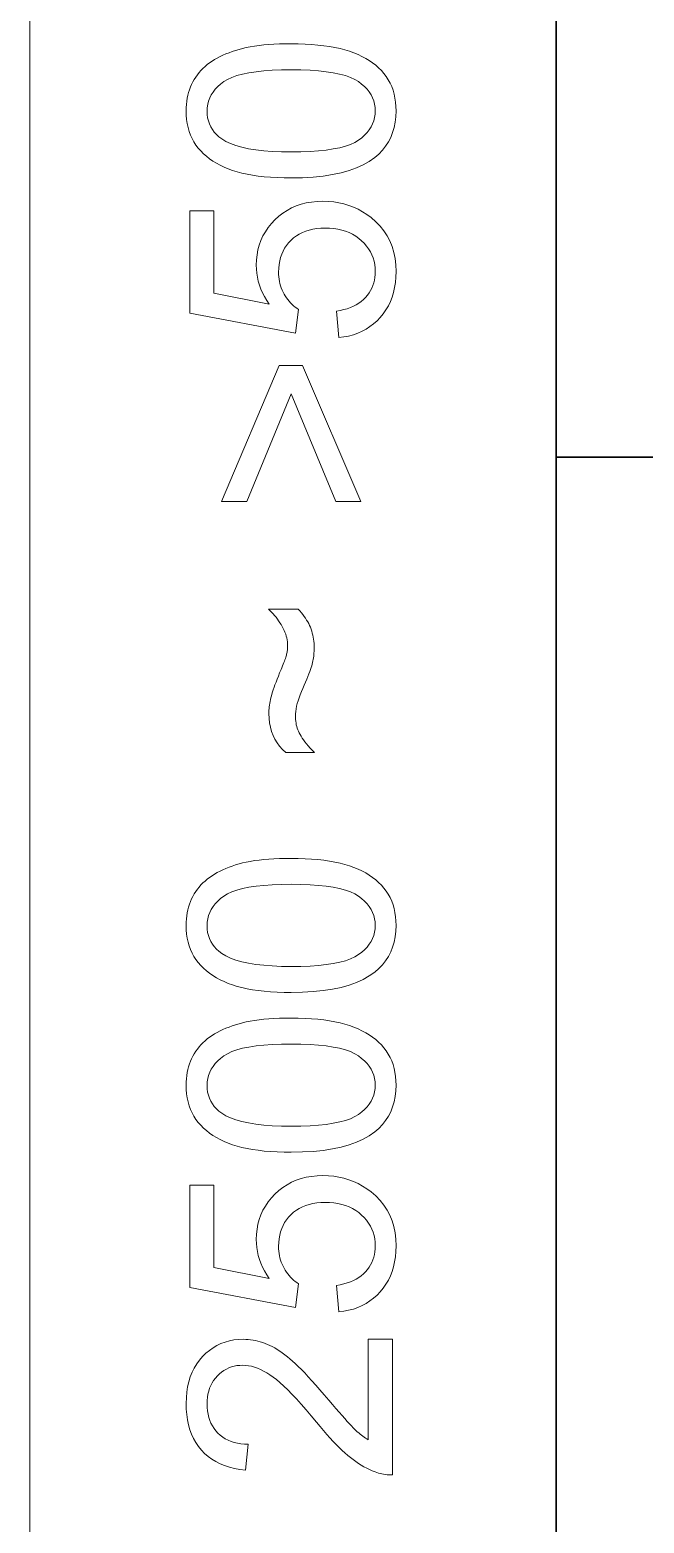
# Model space of a CAD drawing. Extents: x 23 to 417, y 3 to 294.
# Drawn here: x 228.2 to 231.19, y 12.05 to 19.32 of the extents above; entities that cross this region are included whole.
import ezdxf

# ---------------------------------------------------------------- set-up
doc = ezdxf.new("R2010")
doc.units = 0

msp = doc.modelspace()

# ---------------------------------------------------------------- linework, layer by layer
at = {"color": 7, "lineweight": 13}
for p, q in [((228.2024, 10.22), (228.2024, 50.22)), ((230.7631, 10.22), (230.7631, 50.22))]:
    msp.add_line(p, q, dxfattribs=at)
at = {"color": 7, "lineweight": 35}
for p, q in [((230.7625, 10.2375), (230.7625, 50.2375)), ((230.7625, 17.2375), (250.7625, 17.2375))]:
    msp.add_line(p, q, dxfattribs=at)
at = {"color": 7, "lineweight": 13}
for points in [[(229.4739, 18.5951), (229.4391, 18.5955), (229.4057, 18.5966), (229.3737, 18.5984), (229.3431, 18.601), (229.3138, 18.6043), (229.286, 18.6083), (229.2595, 18.613), (229.2344, 18.6185), (229.2107, 18.6247), (229.1884, 18.6316), (229.1673, 18.6393), (229.1472, 18.6477), (229.128, 18.6567), (229.1098, 18.6665), (229.0927, 18.677), (229.0765, 18.6882), (229.0613, 18.7001), (229.0471, 18.7127), (229.0339, 18.7261), (229.0216, 18.7401), (229.0105, 18.7549), (229.0005, 18.7704), (228.9917, 18.7866), (228.9841, 18.8036), (228.9776, 18.8214), (228.9724, 18.8398), (228.9683, 18.8591), (228.9653, 18.879), (228.9636, 18.8997), (228.963, 18.9212), (228.9633, 18.9371), (228.9643, 18.9526), (228.9659, 18.9677), (228.9682, 18.9824), (228.9711, 18.9968), (228.9746, 19.0107), (228.9789, 19.0242), (228.9837, 19.0373), (228.9892, 19.0501), (228.9954, 19.0624), (229.0022, 19.0743), (229.0095, 19.0858), (229.0174, 19.0969), (229.0259, 19.1076), (229.0349, 19.1178), (229.0446, 19.1276), (229.0548, 19.137), (229.0656, 19.146), (229.0769, 19.1546), (229.0888, 19.1627), (229.1013, 19.1704), (229.1143, 19.1778), (229.1279, 19.1849), (229.1419, 19.1916), (229.1565, 19.198), (229.1717, 19.204), (229.1873, 19.2097), (229.2035, 19.2151), (229.2203, 19.2201), (229.2375, 19.2248), (229.2557, 19.229), (229.275, 19.2329), (229.2956, 19.2362), (229.3174, 19.2392), (229.3405, 19.2416), (229.3647, 19.2437), (229.3902, 19.2452), (229.4169, 19.2464), (229.4448, 19.247), (229.4739, 19.2473), (229.5084, 19.2469), (229.5416, 19.2458), (229.5734, 19.244), (229.6038, 19.2415), (229.6329, 19.2382), (229.6606, 19.2342), (229.687, 19.2295), (229.712, 19.2241), (229.7357, 19.218), (229.758, 19.2111), (229.7791, 19.2035), (229.7993, 19.1952), (229.8185, 19.1862), (229.8366, 19.1765), (229.8538, 19.166), (229.8701, 19.1548), (229.8853, 19.1429), (229.8996, 19.1303), (229.9128, 19.117), (229.9251, 19.103), (229.9363, 19.0882), (229.9464, 19.0727), (229.9552, 19.0564), (229.9629, 19.0394), (229.9694, 19.0216), (229.9747, 19.003), (229.9788, 18.9837), (229.9818, 18.9636), (229.9835, 18.9428), (229.9841, 18.9212), (229.9831, 18.8929), (229.98, 18.8658), (229.9748, 18.84), (229.9675, 18.8154), (229.9582, 18.7921), (229.9468, 18.77), (229.9333, 18.7492), (229.9178, 18.7296), (229.9001, 18.7112), (229.8804, 18.6941), (229.8539, 18.6753), (229.8242, 18.6584), (229.7914, 18.6436), (229.7555, 18.6308), (229.7164, 18.6199), (229.6742, 18.611), (229.6288, 18.604), (229.5803, 18.5991), (229.5287, 18.5961)], [(229.4739, 18.7213), (229.5215, 18.7219), (229.5658, 18.7236), (229.6068, 18.7265), (229.6445, 18.7306), (229.679, 18.7358), (229.7101, 18.7421), (229.7379, 18.7496), (229.7625, 18.7582), (229.7837, 18.768), (229.8017, 18.779), (229.8171, 18.7908), (229.831, 18.8031), (229.8432, 18.816), (229.8538, 18.8294), (229.8628, 18.8434), (229.8701, 18.8578), (229.8758, 18.8729), (229.8799, 18.8885), (229.8824, 18.9046), (229.8832, 18.9212), (229.8824, 18.9379), (229.8799, 18.954), (229.8758, 18.9695), (229.8701, 18.9846), (229.8627, 18.9991), (229.8537, 19.013), (229.8431, 19.0264), (229.8308, 19.0393), (229.8169, 19.0516), (229.8013, 19.0634), (229.7833, 19.0744), (229.762, 19.0842), (229.7375, 19.0928), (229.7096, 19.1003), (229.6785, 19.1067), (229.6441, 19.1118), (229.6065, 19.1159), (229.5656, 19.1188), (229.5214, 19.1205), (229.4739, 19.1211), (229.4262, 19.1205), (229.3817, 19.1188), (229.3407, 19.1159), (229.3029, 19.1118), (229.2684, 19.1067), (229.2372, 19.1003), (229.2094, 19.0928), (229.1849, 19.0842), (229.1637, 19.0744), (229.1458, 19.0634), (229.1304, 19.0516), (229.1166, 19.0392), (229.1044, 19.0263), (229.0938, 19.0128), (229.0849, 18.9987), (229.0776, 18.9841), (229.0719, 18.9689), (229.0679, 18.9531), (229.0654, 18.9367), (229.0646, 18.9198), (229.0653, 18.9033), (229.0675, 18.8874), (229.0711, 18.8722), (229.0761, 18.8576), (229.0825, 18.8438), (229.0904, 18.8306), (229.0997, 18.8181), (229.1105, 18.8063), (229.1226, 18.7952), (229.1362, 18.7848), (229.1561, 18.7727), (229.179, 18.7619), (229.205, 18.7524), (229.2341, 18.7442), (229.2664, 18.7372), (229.3017, 18.7315), (229.3401, 18.7271), (229.3816, 18.7239), (229.4262, 18.722)], [(229.7051, 17.8182), (229.6942, 17.9471), (229.7126, 17.9504), (229.73, 17.9544), (229.7465, 17.9591), (229.7621, 17.9646), (229.7767, 17.9709), (229.7904, 17.9779), (229.8031, 17.9857), (229.8149, 17.9943), (229.8258, 18.0036), (229.8358, 18.0136), (229.8448, 18.0243), (229.8528, 18.0354), (229.8599, 18.0469), (229.8661, 18.0588), (229.8713, 18.0712), (229.8756, 18.084), (229.8789, 18.0972), (229.8813, 18.1109), (229.8827, 18.125), (229.8832, 18.1395), (229.8825, 18.1569), (229.8805, 18.1739), (229.8772, 18.1902), (229.8725, 18.2061), (229.8665, 18.2213), (229.8591, 18.2361), (229.8504, 18.2503), (229.8404, 18.2639), (229.829, 18.277), (229.8163, 18.2896), (229.8025, 18.3012), (229.7878, 18.3117), (229.7723, 18.3209), (229.7559, 18.3288), (229.7386, 18.3356), (229.7204, 18.3411), (229.7013, 18.3454), (229.6814, 18.3485), (229.6606, 18.3503), (229.639, 18.3509), (229.6184, 18.3504), (229.5987, 18.3486), (229.5799, 18.3456), (229.562, 18.3415), (229.545, 18.3362), (229.5289, 18.3297), (229.5136, 18.322), (229.4993, 18.3132), (229.4858, 18.3032), (229.4732, 18.2919), (229.4617, 18.2798), (229.4514, 18.2669), (229.4422, 18.2533), (229.4344, 18.2389), (229.4277, 18.2238), (229.4222, 18.208), (229.418, 18.1915), (229.4149, 18.1742), (229.4131, 18.1562), (229.4125, 18.1374), (229.4128, 18.1257), (229.4136, 18.1142), (229.4149, 18.1029), (229.4168, 18.0918), (229.4192, 18.081), (229.4222, 18.0704), (229.4257, 18.06), (229.4297, 18.0499), (229.4343, 18.04), (229.4394, 18.0303), (229.445, 18.021), (229.4509, 18.0121), (229.4571, 18.0035), (229.4636, 17.9954), (229.4704, 17.9877), (229.4776, 17.9804), (229.485, 17.9735), (229.4928, 17.967), (229.5009, 17.961), (229.5094, 17.9553), (229.4944, 17.84), (228.9807, 17.9369), (228.9807, 18.4342), (229.098, 18.4342), (229.098, 18.0351), (229.3668, 17.9812), (229.3549, 17.9993), (229.3442, 18.0176), (229.3348, 18.0361), (229.3266, 18.0547), (229.3197, 18.0735), (229.3141, 18.0925), (229.3097, 18.1116), (229.3065, 18.131), (229.3047, 18.1505), (229.304, 18.1702), (229.3049, 18.196), (229.3077, 18.2209), (229.3122, 18.2451), (229.3186, 18.2684), (229.3267, 18.2909), (229.3367, 18.3126), (229.3485, 18.3335), (229.3621, 18.3535), (229.3775, 18.3728), (229.3948, 18.3912), (229.4134, 18.4083), (229.4331, 18.4236), (229.4539, 18.4371), (229.4756, 18.4488), (229.4984, 18.4587), (229.5223, 18.4668), (229.5472, 18.4731), (229.5731, 18.4776), (229.6001, 18.4803), (229.6281, 18.4812), (229.6548, 18.4804), (229.6809, 18.4781), (229.7062, 18.4741), (229.7308, 18.4686), (229.7546, 18.4615), (229.7777, 18.4527), (229.8, 18.4425), (229.8217, 18.4306), (229.8426, 18.4171), (229.8627, 18.4021), (229.8858, 18.3822), (229.9064, 18.3608), (229.9246, 18.3381), (229.9404, 18.3139), (229.9538, 18.2884), (229.9647, 18.2614), (229.9732, 18.233), (229.9793, 18.2033), (229.9829, 18.1721), (229.9841, 18.1395), (229.9834, 18.1127), (229.9811, 18.0869), (229.9772, 18.0621), (229.9719, 18.0384), (229.965, 18.0156), (229.9566, 17.9938), (229.9467, 17.9731), (229.9352, 17.9533), (229.9222, 17.9345), (229.9077, 17.9168), (229.892, 17.9003), (229.8752, 17.8852), (229.8574, 17.8717), (229.8386, 17.8596), (229.8189, 17.849), (229.7981, 17.8399), (229.7764, 17.8322), (229.7536, 17.8261), (229.7299, 17.8214)], [(229.5298, 17.6831), (229.8129, 17.0208), (229.6908, 17.0208), (229.4732, 17.5454), (229.2577, 17.0208), (229.1356, 17.0208), (229.4152, 17.6831)], [(229.5871, 15.7998), (229.4473, 15.7998), (229.4317, 15.8147), (229.4178, 15.8305), (229.4055, 15.8472), (229.3949, 15.8648), (229.3859, 15.8833), (229.3785, 15.9028), (229.3728, 15.9231), (229.3687, 15.9443), (229.3663, 15.9664), (229.3654, 15.9894), (229.3656, 15.9976), (229.3659, 16.006), (229.3665, 16.0143), (229.3673, 16.0228), (229.3684, 16.0314), (229.3697, 16.04), (229.3713, 16.0487), (229.3731, 16.0575), (229.3751, 16.0664), (229.3774, 16.0754), (229.38, 16.0848), (229.3831, 16.0949), (229.3867, 16.1058), (229.3907, 16.1175), (229.3952, 16.1299), (229.4002, 16.1431), (229.4056, 16.1571), (229.4115, 16.1718), (229.4179, 16.1873), (229.4248, 16.2036), (229.4286, 16.2128), (229.4321, 16.2215), (229.4354, 16.2297), (229.4384, 16.2375), (229.4411, 16.2448), (229.4436, 16.2516), (229.4458, 16.258), (229.4477, 16.2639), (229.4493, 16.2693), (229.4507, 16.2742), (229.4519, 16.2789), (229.4529, 16.2836), (229.4538, 16.2884), (229.4546, 16.2931), (229.4553, 16.2978), (229.4559, 16.3026), (229.4563, 16.3073), (229.4566, 16.3121), (229.4568, 16.3168), (229.4568, 16.3216), (229.4566, 16.3305), (229.4558, 16.3395), (229.4545, 16.3485), (229.4526, 16.3576), (229.4502, 16.3667), (229.4473, 16.3759), (229.4438, 16.3852), (229.4398, 16.3945), (229.4353, 16.4039), (229.4302, 16.4134), (229.4248, 16.4227), (229.4191, 16.4319), (229.413, 16.4409), (229.4068, 16.4496), (229.4002, 16.4581), (229.3934, 16.4664), (229.3863, 16.4746), (229.3789, 16.4824), (229.3713, 16.4901), (229.3634, 16.4976), (229.508, 16.4976), (229.516, 16.4889), (229.5235, 16.4801), (229.5305, 16.4713), (229.5371, 16.4625), (229.5433, 16.4537), (229.549, 16.4448), (229.5543, 16.436), (229.5591, 16.4271), (229.5634, 16.4182), (229.5673, 16.4093), (229.5708, 16.4002), (229.574, 16.3909), (229.5767, 16.3814), (229.5791, 16.3717), (229.5812, 16.3618), (229.5828, 16.3516), (229.5841, 16.3412), (229.585, 16.3306), (229.5856, 16.3197), (229.5858, 16.3087), (229.5857, 16.3005), (229.5854, 16.2924), (229.5849, 16.2844), (229.5842, 16.2765), (229.5834, 16.2687), (229.5823, 16.2609), (229.5811, 16.2532), (229.5797, 16.2456), (229.578, 16.238), (229.5762, 16.2306), (229.574, 16.2227), (229.5713, 16.2139), (229.5681, 16.2043), (229.5643, 16.1938), (229.56, 16.1825), (229.5552, 16.1702), (229.5498, 16.1571), (229.5439, 16.1431), (229.5375, 16.1283), (229.5305, 16.1125), (229.5236, 16.0966), (229.5175, 16.0813), (229.5121, 16.0665), (229.5074, 16.0522), (229.5034, 16.0384), (229.5001, 16.0252), (229.4976, 16.0126), (229.4958, 16.0005), (229.4947, 15.9889), (229.4944, 15.9778), (229.4945, 15.9691), (229.4951, 15.9606), (229.496, 15.9521), (229.4974, 15.9437), (229.499, 15.9354), (229.5011, 15.9273), (229.5036, 15.9192), (229.5064, 15.9112), (229.5096, 15.9034), (229.5131, 15.8956), (229.5172, 15.8877), (229.5221, 15.8795), (229.5276, 15.8708), (229.534, 15.8618), (229.541, 15.8524), (229.5488, 15.8426), (229.5573, 15.8325), (229.5665, 15.822), (229.5764, 15.8111)], [(229.4739, 14.6333), (229.4391, 14.6337), (229.4057, 14.6348), (229.3737, 14.6366), (229.3431, 14.6392), (229.3138, 14.6425), (229.286, 14.6465), (229.2595, 14.6512), (229.2344, 14.6567), (229.2107, 14.6629), (229.1884, 14.6698), (229.1673, 14.6775), (229.1472, 14.6859), (229.128, 14.6949), (229.1098, 14.7047), (229.0927, 14.7152), (229.0765, 14.7264), (229.0613, 14.7383), (229.0471, 14.7509), (229.0339, 14.7643), (229.0216, 14.7783), (229.0105, 14.7931), (229.0005, 14.8086), (228.9917, 14.8248), (228.9841, 14.8418), (228.9776, 14.8596), (228.9724, 14.878), (228.9683, 14.8973), (228.9653, 14.9172), (228.9636, 14.9379), (228.963, 14.9594), (228.9633, 14.9753), (228.9643, 14.9908), (228.9659, 15.0059), (228.9682, 15.0206), (228.9711, 15.035), (228.9746, 15.0489), (228.9789, 15.0624), (228.9837, 15.0755), (228.9892, 15.0883), (228.9954, 15.1006), (229.0022, 15.1125), (229.0095, 15.124), (229.0174, 15.1351), (229.0259, 15.1458), (229.0349, 15.156), (229.0446, 15.1658), (229.0548, 15.1752), (229.0656, 15.1842), (229.0769, 15.1928), (229.0888, 15.2009), (229.1013, 15.2086), (229.1143, 15.216), (229.1279, 15.2231), (229.1419, 15.2298), (229.1565, 15.2362), (229.1717, 15.2422), (229.1873, 15.2479), (229.2035, 15.2533), (229.2203, 15.2583), (229.2375, 15.263), (229.2557, 15.2672), (229.275, 15.2711), (229.2956, 15.2744), (229.3174, 15.2774), (229.3405, 15.2798), (229.3647, 15.2819), (229.3902, 15.2834), (229.4169, 15.2846), (229.4448, 15.2852), (229.4739, 15.2855), (229.5084, 15.2851), (229.5416, 15.284), (229.5734, 15.2822), (229.6038, 15.2797), (229.6329, 15.2764), (229.6606, 15.2724), (229.687, 15.2677), (229.712, 15.2623), (229.7357, 15.2562), (229.758, 15.2493), (229.7791, 15.2417), (229.7993, 15.2334), (229.8185, 15.2244), (229.8366, 15.2147), (229.8538, 15.2042), (229.8701, 15.193), (229.8853, 15.1811), (229.8996, 15.1685), (229.9128, 15.1552), (229.9251, 15.1412), (229.9363, 15.1264), (229.9464, 15.1109), (229.9552, 15.0946), (229.9629, 15.0776), (229.9694, 15.0598), (229.9747, 15.0412), (229.9788, 15.0219), (229.9818, 15.0018), (229.9835, 14.981), (229.9841, 14.9594), (229.9831, 14.9311), (229.98, 14.904), (229.9748, 14.8782), (229.9675, 14.8536), (229.9582, 14.8303), (229.9468, 14.8082), (229.9333, 14.7874), (229.9178, 14.7678), (229.9001, 14.7494), (229.8804, 14.7323), (229.8539, 14.7135), (229.8242, 14.6966), (229.7914, 14.6818), (229.7555, 14.669), (229.7164, 14.6581), (229.6742, 14.6492), (229.6288, 14.6422), (229.5803, 14.6373), (229.5287, 14.6343)], [(229.4739, 14.7595), (229.5215, 14.7601), (229.5658, 14.7618), (229.6068, 14.7647), (229.6445, 14.7688), (229.679, 14.774), (229.7101, 14.7803), (229.7379, 14.7878), (229.7625, 14.7964), (229.7837, 14.8062), (229.8017, 14.8172), (229.8171, 14.829), (229.831, 14.8413), (229.8432, 14.8542), (229.8538, 14.8676), (229.8628, 14.8816), (229.8701, 14.896), (229.8758, 14.9111), (229.8799, 14.9266), (229.8824, 14.9428), (229.8832, 14.9594), (229.8824, 14.9761), (229.8799, 14.9922), (229.8758, 15.0077), (229.8701, 15.0228), (229.8627, 15.0373), (229.8537, 15.0512), (229.8431, 15.0646), (229.8308, 15.0775), (229.8169, 15.0898), (229.8013, 15.1016), (229.7833, 15.1126), (229.762, 15.1224), (229.7375, 15.131), (229.7096, 15.1385), (229.6785, 15.1449), (229.6441, 15.15), (229.6065, 15.1541), (229.5656, 15.157), (229.5214, 15.1587), (229.4739, 15.1593), (229.4262, 15.1587), (229.3817, 15.157), (229.3407, 15.1541), (229.3029, 15.15), (229.2684, 15.1449), (229.2372, 15.1385), (229.2094, 15.131), (229.1849, 15.1224), (229.1637, 15.1126), (229.1458, 15.1016), (229.1304, 15.0898), (229.1166, 15.0774), (229.1044, 15.0645), (229.0938, 15.051), (229.0849, 15.0369), (229.0776, 15.0223), (229.0719, 15.0071), (229.0679, 14.9913), (229.0654, 14.9749), (229.0646, 14.958), (229.0653, 14.9415), (229.0675, 14.9256), (229.0711, 14.9104), (229.0761, 14.8958), (229.0825, 14.882), (229.0904, 14.8688), (229.0997, 14.8563), (229.1105, 14.8445), (229.1226, 14.8334), (229.1362, 14.823), (229.1561, 14.8109), (229.179, 14.8001), (229.205, 14.7906), (229.2341, 14.7824), (229.2664, 14.7754), (229.3017, 14.7697), (229.3401, 14.7653), (229.3816, 14.7621), (229.4262, 14.7602)], [(229.4739, 13.8564), (229.4391, 13.8568), (229.4057, 13.8579), (229.3737, 13.8597), (229.3431, 13.8622), (229.3138, 13.8655), (229.286, 13.8695), (229.2595, 13.8743), (229.2344, 13.8798), (229.2107, 13.886), (229.1884, 13.8929), (229.1673, 13.9006), (229.1472, 13.9089), (229.128, 13.918), (229.1098, 13.9278), (229.0927, 13.9383), (229.0765, 13.9495), (229.0613, 13.9614), (229.0471, 13.974), (229.0339, 13.9873), (229.0216, 14.0014), (229.0105, 14.0161), (229.0005, 14.0316), (228.9917, 14.0479), (228.9841, 14.0649), (228.9776, 14.0826), (228.9724, 14.1011), (228.9683, 14.1203), (228.9653, 14.1403), (228.9636, 14.161), (228.963, 14.1825), (228.9633, 14.1984), (228.9643, 14.2139), (228.9659, 14.229), (228.9682, 14.2437), (228.9711, 14.258), (228.9746, 14.2719), (228.9789, 14.2855), (228.9837, 14.2986), (228.9892, 14.3113), (228.9954, 14.3237), (229.0022, 14.3356), (229.0095, 14.3471), (229.0174, 14.3582), (229.0259, 14.3688), (229.0349, 14.3791), (229.0446, 14.3889), (229.0548, 14.3983), (229.0656, 14.4073), (229.0769, 14.4158), (229.0888, 14.4239), (229.1013, 14.4317), (229.1143, 14.4391), (229.1279, 14.4461), (229.1419, 14.4529), (229.1565, 14.4592), (229.1717, 14.4653), (229.1873, 14.471), (229.2035, 14.4763), (229.2203, 14.4813), (229.2375, 14.486), (229.2557, 14.4903), (229.275, 14.4941), (229.2956, 14.4975), (229.3174, 14.5004), (229.3405, 14.5029), (229.3647, 14.5049), (229.3902, 14.5065), (229.4169, 14.5076), (229.4448, 14.5083), (229.4739, 14.5085), (229.5084, 14.5082), (229.5416, 14.5071), (229.5734, 14.5053), (229.6038, 14.5027), (229.6329, 14.4995), (229.6606, 14.4955), (229.687, 14.4908), (229.712, 14.4854), (229.7357, 14.4792), (229.758, 14.4724), (229.7791, 14.4648), (229.7993, 14.4565), (229.8185, 14.4475), (229.8366, 14.4377), (229.8538, 14.4273), (229.8701, 14.4161), (229.8853, 14.4042), (229.8996, 14.3916), (229.9128, 14.3783), (229.9251, 14.3642), (229.9363, 14.3495), (229.9464, 14.3339), (229.9552, 14.3177), (229.9629, 14.3006), (229.9694, 14.2828), (229.9747, 14.2643), (229.9788, 14.2449), (229.9818, 14.2249), (229.9835, 14.204), (229.9841, 14.1825), (229.9831, 14.1542), (229.98, 14.1271), (229.9748, 14.1013), (229.9675, 14.0767), (229.9582, 14.0534), (229.9468, 14.0313), (229.9333, 14.0104), (229.9178, 13.9908), (229.9001, 13.9724), (229.8804, 13.9553), (229.8539, 13.9365), (229.8242, 13.9197), (229.7914, 13.9049), (229.7555, 13.892), (229.7164, 13.8811), (229.6742, 13.8722), (229.6288, 13.8653), (229.5803, 13.8604), (229.5287, 13.8574)], [(229.4739, 13.9826), (229.5215, 13.9832), (229.5658, 13.9849), (229.6068, 13.9878), (229.6445, 13.9918), (229.679, 13.997), (229.7101, 14.0033), (229.7379, 14.0108), (229.7625, 14.0195), (229.7837, 14.0293), (229.8017, 14.0402), (229.8171, 14.052), (229.831, 14.0644), (229.8432, 14.0772), (229.8538, 14.0907), (229.8628, 14.1046), (229.8701, 14.1191), (229.8758, 14.1341), (229.8799, 14.1497), (229.8824, 14.1658), (229.8832, 14.1825), (229.8824, 14.1991), (229.8799, 14.2152), (229.8758, 14.2308), (229.8701, 14.2458), (229.8627, 14.2603), (229.8537, 14.2743), (229.8431, 14.2877), (229.8308, 14.3006), (229.8169, 14.3129), (229.8013, 14.3247), (229.7833, 14.3356), (229.762, 14.3454), (229.7375, 14.3541), (229.7096, 14.3616), (229.6785, 14.3679), (229.6441, 14.3731), (229.6065, 14.3771), (229.5656, 14.38), (229.5214, 14.3817), (229.4739, 14.3823), (229.4262, 14.3817), (229.3817, 14.38), (229.3407, 14.3771), (229.3029, 14.3731), (229.2684, 14.3679), (229.2372, 14.3616), (229.2094, 14.3541), (229.1849, 14.3454), (229.1637, 14.3356), (229.1458, 14.3247), (229.1304, 14.3129), (229.1166, 14.3005), (229.1044, 14.2876), (229.0938, 14.274), (229.0849, 14.26), (229.0776, 14.2453), (229.0719, 14.2301), (229.0679, 14.2143), (229.0654, 14.198), (229.0646, 14.1811), (229.0653, 14.1645), (229.0675, 14.1486), (229.0711, 14.1334), (229.0761, 14.1189), (229.0825, 14.105), (229.0904, 14.0919), (229.0997, 14.0794), (229.1105, 14.0676), (229.1226, 14.0565), (229.1362, 14.046), (229.1561, 14.034), (229.179, 14.0232), (229.205, 14.0137), (229.2341, 14.0054), (229.2664, 13.9985), (229.3017, 13.9927), (229.3401, 13.9883), (229.3816, 13.9851), (229.4262, 13.9832)], [(229.7051, 13.0795), (229.6942, 13.2084), (229.7126, 13.2116), (229.73, 13.2156), (229.7465, 13.2204), (229.7621, 13.2259), (229.7767, 13.2322), (229.7904, 13.2392), (229.8031, 13.247), (229.8149, 13.2555), (229.8258, 13.2648), (229.8358, 13.2749), (229.8448, 13.2855), (229.8528, 13.2966), (229.8599, 13.3081), (229.8661, 13.3201), (229.8713, 13.3324), (229.8756, 13.3452), (229.8789, 13.3585), (229.8813, 13.3721), (229.8827, 13.3862), (229.8832, 13.4007), (229.8825, 13.4182), (229.8805, 13.4351), (229.8772, 13.4515), (229.8725, 13.4673), (229.8665, 13.4826), (229.8591, 13.4973), (229.8504, 13.5115), (229.8404, 13.5252), (229.829, 13.5383), (229.8163, 13.5508), (229.8025, 13.5625), (229.7878, 13.5729), (229.7723, 13.5821), (229.7559, 13.5901), (229.7386, 13.5969), (229.7204, 13.6024), (229.7013, 13.6067), (229.6814, 13.6097), (229.6606, 13.6116), (229.639, 13.6122), (229.6184, 13.6116), (229.5987, 13.6098), (229.5799, 13.6069), (229.562, 13.6028), (229.545, 13.5975), (229.5289, 13.591), (229.5136, 13.5833), (229.4993, 13.5744), (229.4858, 13.5644), (229.4732, 13.5532), (229.4617, 13.541), (229.4514, 13.5281), (229.4422, 13.5145), (229.4344, 13.5002), (229.4277, 13.4851), (229.4222, 13.4693), (229.418, 13.4527), (229.4149, 13.4354), (229.4131, 13.4174), (229.4125, 13.3987), (229.4128, 13.3869), (229.4136, 13.3754), (229.4149, 13.3641), (229.4168, 13.3531), (229.4192, 13.3422), (229.4222, 13.3317), (229.4257, 13.3213), (229.4297, 13.3112), (229.4343, 13.3013), (229.4394, 13.2916), (229.445, 13.2823), (229.4509, 13.2733), (229.4571, 13.2648), (229.4636, 13.2567), (229.4704, 13.249), (229.4776, 13.2417), (229.485, 13.2348), (229.4928, 13.2283), (229.5009, 13.2222), (229.5094, 13.2166), (229.4944, 13.1013), (228.9807, 13.1981), (228.9807, 13.6954), (229.098, 13.6954), (229.098, 13.2964), (229.3668, 13.2425), (229.3549, 13.2606), (229.3442, 13.2789), (229.3348, 13.2973), (229.3266, 13.3159), (229.3197, 13.3347), (229.3141, 13.3537), (229.3097, 13.3729), (229.3065, 13.3922), (229.3047, 13.4117), (229.304, 13.4314), (229.3049, 13.4572), (229.3077, 13.4822), (229.3122, 13.5063), (229.3186, 13.5297), (229.3267, 13.5522), (229.3367, 13.5739), (229.3485, 13.5947), (229.3621, 13.6148), (229.3775, 13.634), (229.3948, 13.6524), (229.4134, 13.6696), (229.4331, 13.6849), (229.4539, 13.6984), (229.4756, 13.7101), (229.4984, 13.72), (229.5223, 13.7281), (229.5472, 13.7344), (229.5731, 13.7389), (229.6001, 13.7416), (229.6281, 13.7425), (229.6548, 13.7417), (229.6809, 13.7393), (229.7062, 13.7354), (229.7308, 13.7298), (229.7546, 13.7227), (229.7777, 13.714), (229.8, 13.7037), (229.8217, 13.6918), (229.8426, 13.6784), (229.8627, 13.6634), (229.8858, 13.6434), (229.9064, 13.6221), (229.9246, 13.5993), (229.9404, 13.5752), (229.9538, 13.5496), (229.9647, 13.5227), (229.9732, 13.4943), (229.9793, 13.4645), (229.9829, 13.4333), (229.9841, 13.4007), (229.9834, 13.374), (229.9811, 13.3482), (229.9772, 13.3234), (229.9719, 13.2996), (229.965, 13.2769), (229.9566, 13.2551), (229.9467, 13.2343), (229.9352, 13.2145), (229.9222, 13.1958), (229.9077, 13.178), (229.892, 13.1615), (229.8752, 13.1465), (229.8574, 13.1329), (229.8386, 13.1208), (229.8189, 13.1102), (229.7981, 13.1011), (229.7764, 13.0935), (229.7536, 13.0873), (229.7299, 13.0827)], [(229.8491, 12.9478), (229.9671, 12.9478), (229.9671, 12.2868), (229.9582, 12.2867), (229.9495, 12.287), (229.9408, 12.2875), (229.9321, 12.2885), (229.9236, 12.2897), (229.9151, 12.2913), (229.9067, 12.2933), (229.8983, 12.2956), (229.89, 12.2982), (229.8818, 12.3012), (229.8683, 12.3065), (229.8549, 12.3125), (229.8415, 12.319), (229.8281, 12.3262), (229.8148, 12.334), (229.8015, 12.3424), (229.7883, 12.3514), (229.7751, 12.361), (229.7619, 12.3712), (229.7488, 12.382), (229.7355, 12.3936), (229.7218, 12.4062), (229.7077, 12.4198), (229.6931, 12.4344), (229.6782, 12.4499), (229.6628, 12.4665), (229.6471, 12.484), (229.6309, 12.5026), (229.6143, 12.5221), (229.5974, 12.5426), (229.5712, 12.5742), (229.5461, 12.6036), (229.5221, 12.6309), (229.4993, 12.6561), (229.4776, 12.6792), (229.4569, 12.7002), (229.4374, 12.7191), (229.419, 12.7358), (229.4017, 12.7504), (229.3856, 12.763), (229.37, 12.7738), (229.3547, 12.7836), (229.3395, 12.7922), (229.3244, 12.7996), (229.3096, 12.8059), (229.2949, 12.8111), (229.2804, 12.8151), (229.2661, 12.818), (229.2519, 12.8197), (229.2379, 12.8203), (229.2235, 12.8197), (229.2096, 12.8182), (229.1961, 12.8156), (229.1831, 12.8119), (229.1706, 12.8072), (229.1585, 12.8015), (229.1469, 12.7947), (229.1357, 12.7869), (229.125, 12.778), (229.1147, 12.7681), (229.1052, 12.7573), (229.0967, 12.7459), (229.0892, 12.7339), (229.0827, 12.7212), (229.0771, 12.708), (229.0726, 12.694), (229.0691, 12.6795), (229.0666, 12.6643), (229.0651, 12.6484), (229.0646, 12.632), (229.0652, 12.6146), (229.0667, 12.5979), (229.0694, 12.582), (229.0731, 12.5667), (229.0779, 12.5522), (229.0838, 12.5383), (229.0907, 12.5252), (229.0987, 12.5128), (229.1077, 12.5011), (229.1178, 12.4901), (229.1289, 12.48), (229.1407, 12.4709), (229.1534, 12.4629), (229.1669, 12.4559), (229.1813, 12.45), (229.1964, 12.4452), (229.2124, 12.4413), (229.2291, 12.4386), (229.2467, 12.4369), (229.2652, 12.4362), (229.2522, 12.31), (229.2246, 12.3133), (229.1984, 12.3181), (229.1735, 12.3242), (229.15, 12.3318), (229.1278, 12.3409), (229.1069, 12.3514), (229.0874, 12.3633), (229.0693, 12.3766), (229.0525, 12.3914), (229.037, 12.4076), (229.0229, 12.4251), (229.0103, 12.4437), (228.9992, 12.4635), (228.9896, 12.4845), (228.9815, 12.5066), (228.9748, 12.5299), (228.9696, 12.5544), (228.9659, 12.58), (228.9637, 12.6068), (228.963, 12.6347), (228.9638, 12.6629), (228.9662, 12.6899), (228.9702, 12.7157), (228.9758, 12.7403), (228.9829, 12.7636), (228.9917, 12.7858), (229.0021, 12.8068), (229.0141, 12.8266), (229.0276, 12.8452), (229.0428, 12.8625), (229.0591, 12.8785), (229.0762, 12.8927), (229.0941, 12.9053), (229.1127, 12.9162), (229.1321, 12.9255), (229.1523, 12.933), (229.1732, 12.9389), (229.1949, 12.9431), (229.2174, 12.9456), (229.2406, 12.9464), (229.2526, 12.9462), (229.2645, 12.9455), (229.2764, 12.9442), (229.2883, 12.9425), (229.3001, 12.9403), (229.3119, 12.9376), (229.3236, 12.9344), (229.3353, 12.9307), (229.347, 12.9266), (229.3586, 12.9219), (229.3703, 12.9167), (229.382, 12.9108), (229.394, 12.9042), (229.406, 12.8971), (229.4181, 12.8892), (229.4304, 12.8808), (229.4428, 12.8716), (229.4553, 12.8619), (229.468, 12.8514), (229.4807, 12.8404), (229.494, 12.8282), (229.5083, 12.8146), (229.5235, 12.7994), (229.5396, 12.7827), (229.5568, 12.7646), (229.5748, 12.7449), (229.5939, 12.7237), (229.6139, 12.701), (229.6348, 12.6768), (229.6567, 12.6511), (229.6747, 12.6298), (229.6914, 12.61), (229.707, 12.5919), (229.7214, 12.5753), (229.7346, 12.5604), (229.7465, 12.547), (229.7573, 12.5351), (229.7669, 12.5249), (229.7753, 12.5163), (229.7826, 12.5092), (229.7892, 12.503), (229.7958, 12.4971), (229.8024, 12.4914), (229.8091, 12.4858), (229.8157, 12.4806), (229.8224, 12.4755), (229.829, 12.4706), (229.8357, 12.466), (229.8424, 12.4616), (229.8491, 12.4574)]]:
    msp.add_lwpolyline(points, close=True, dxfattribs=at)

doc.saveas('drawing.dxf')
